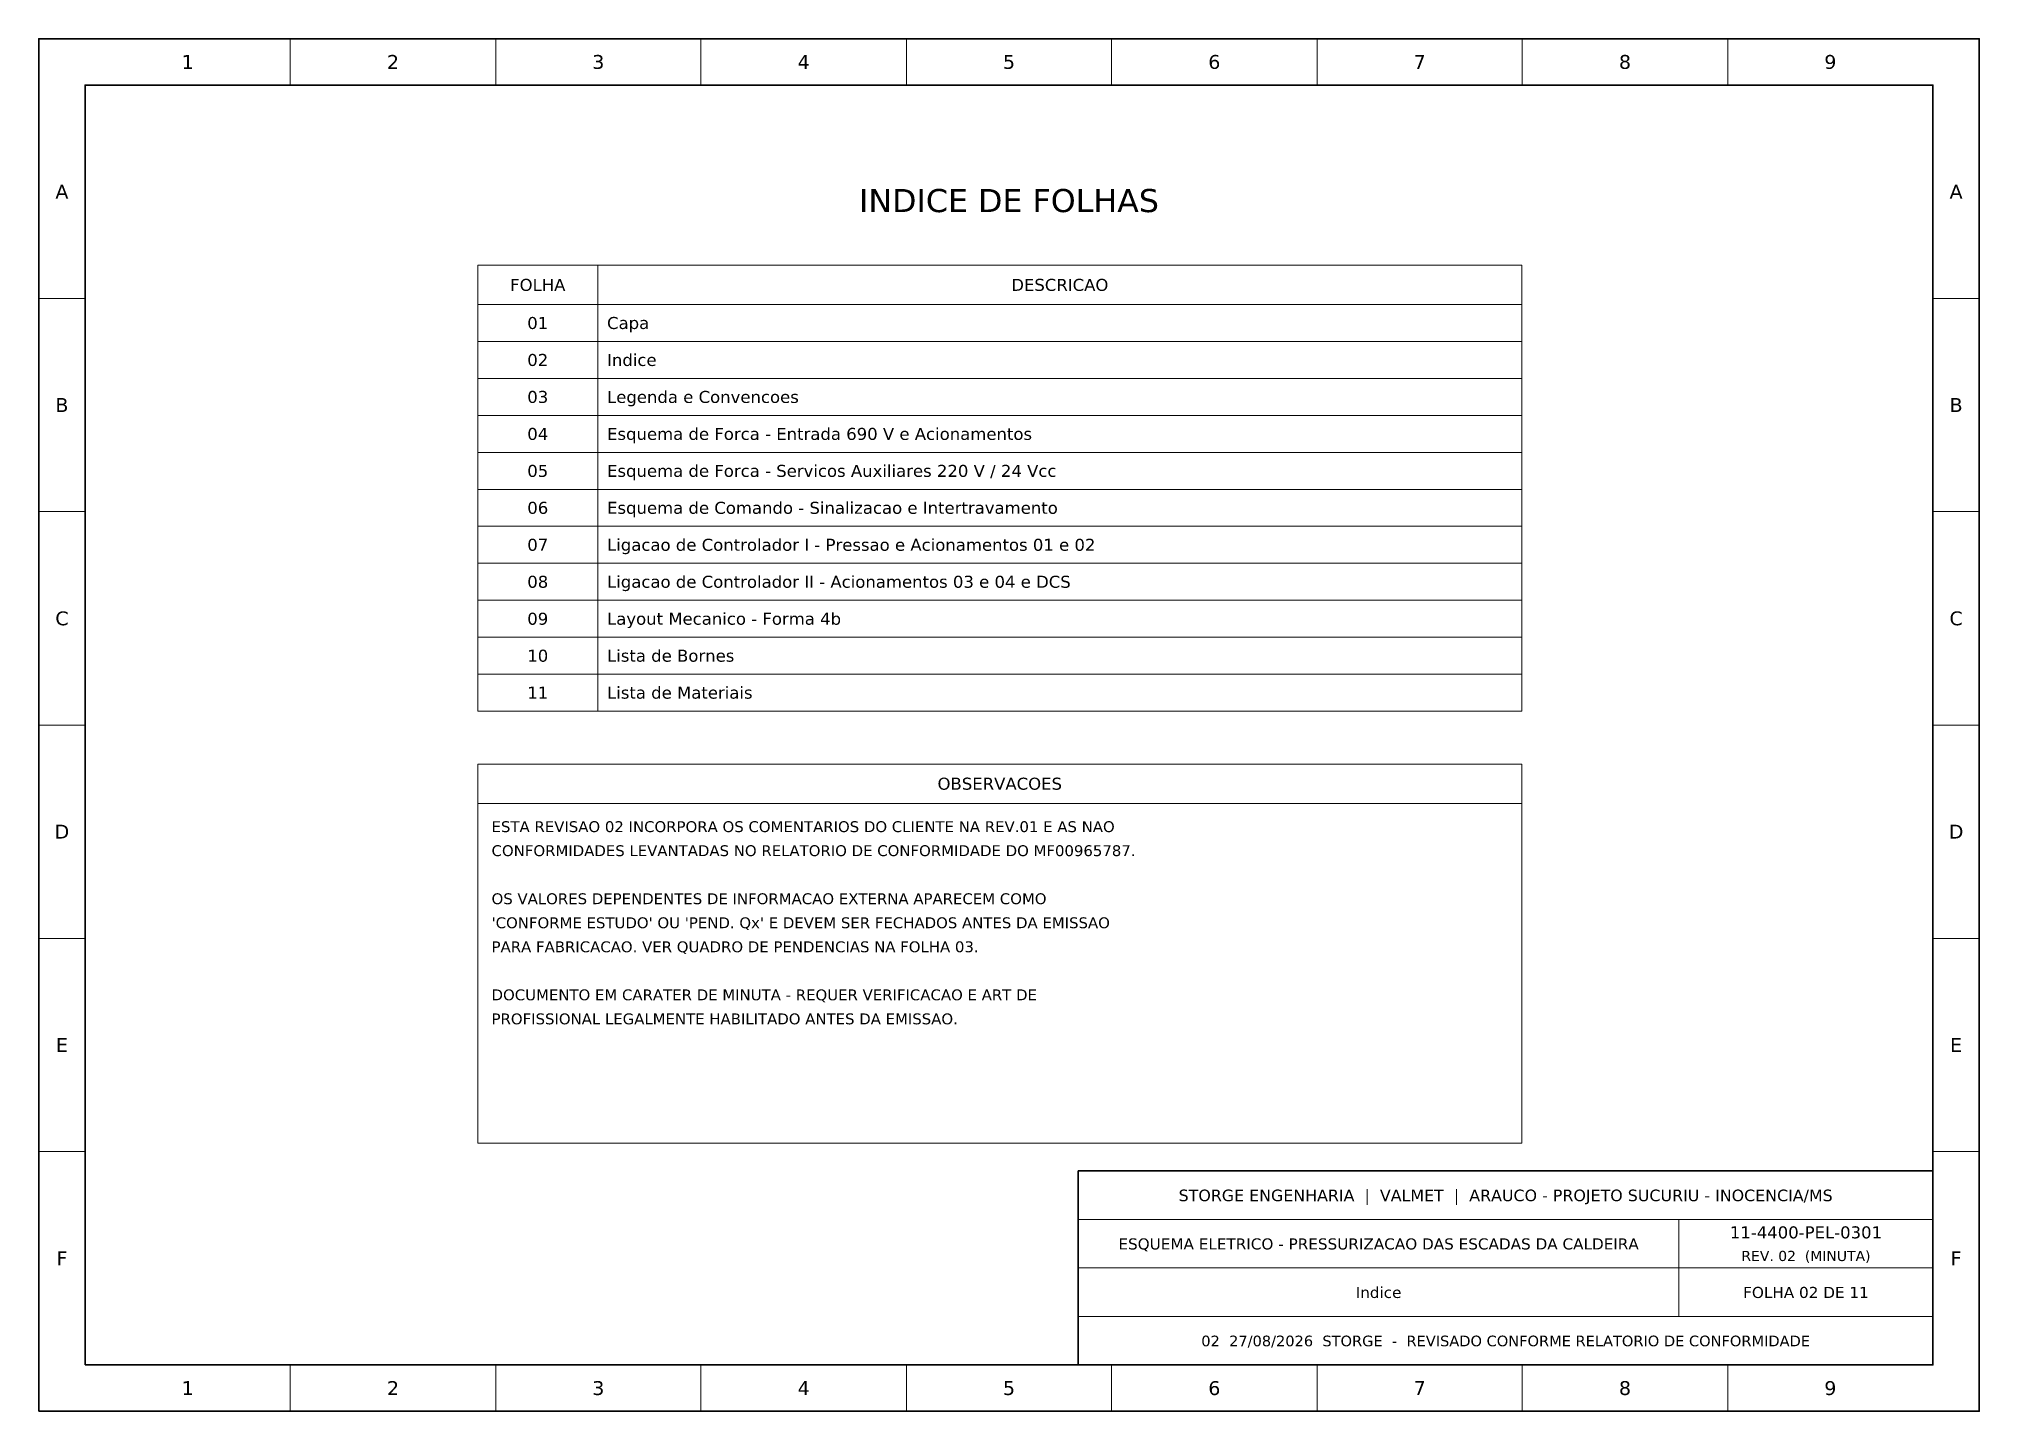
# Model space of a CAD drawing. Header units: millimetres. Extents: x 0 to 420, y 0 to 297.
import ezdxf
from ezdxf.enums import TextEntityAlignment as Align

# ---------------------------------------------------------------- set-up
doc = ezdxf.new("R2010")
doc.units = ezdxf.units.MM
doc.header["$LTSCALE"] = 4
for name, color, linetype in [('CARIMBO', 7, 'Continuous'), ('MOLDURA', 8, 'Continuous'), ('NOTAS', 7, 'Continuous'), ('TEXTO', 7, 'Continuous')]:
    doc.layers.add(name, color=color, linetype=linetype)
doc.styles.add('TXT', font='DejaVuSans.ttf')

msp = doc.modelspace()

# ---------------------------------------------------------------- linework, layer by layer
at = {"layer": 'CARIMBO', "lineweight": 18}
for p, q in [((225, 41.5), (410, 41.5)), ((355, 20.5), (355, 41.5)), ((225, 31), (410, 31)), ((225, 20.5), (410, 20.5))]:
    msp.add_line(p, q, dxfattribs=at)
at = {"layer": 'CARIMBO', "lineweight": 35}
msp.add_lwpolyline([(225, 10), (410, 10), (410, 52), (225, 52)], close=True, dxfattribs=at)
at = {"layer": 'MOLDURA', "lineweight": 18}
for p, q in [((54.44, 287), (54.44, 297)), ((98.89, 287), (98.89, 297)), ((143.33, 287), (143.33, 297)), ((187.78, 287), (187.78, 297)), ((232.22, 287), (232.22, 297)), ((276.67, 287), (276.67, 297)), ((321.11, 287), (321.11, 297)), ((365.56, 287), (365.56, 297)), ((121, 151.5), (121, 248)), ((0, 240.83), (10, 240.83)), ((95, 239.5), (321, 239.5)), ((410, 240.83), (420, 240.83)), ((0, 194.67), (10, 194.67)), ((410, 194.67), (420, 194.67)), ((0, 148.5), (10, 148.5)), ((410, 148.5), (420, 148.5)), ((95, 131.5), (321, 131.5)), ((0, 102.33), (10, 102.33)), ((410, 102.33), (420, 102.33)), ((0, 56.17), (10, 56.17)), ((410, 56.17), (420, 56.17)), ((54.44, 0), (54.44, 10)), ((98.89, 0), (98.89, 10)), ((143.33, 0), (143.33, 10)), ((187.78, 0), (187.78, 10)), ((232.22, 0), (232.22, 10)), ((276.67, 0), (276.67, 10)), ((321.11, 0), (321.11, 10)), ((365.56, 0), (365.56, 10))]:
    msp.add_line(p, q, dxfattribs=at)
at = {"layer": 'MOLDURA', "lineweight": 13}
for p, q in [((95, 231.5), (321, 231.5)), ((95, 223.5), (321, 223.5)), ((95, 215.5), (321, 215.5)), ((95, 207.5), (321, 207.5)), ((95, 199.5), (321, 199.5)), ((95, 191.5), (321, 191.5)), ((95, 183.5), (321, 183.5)), ((95, 175.5), (321, 175.5)), ((95, 167.5), (321, 167.5)), ((95, 159.5), (321, 159.5))]:
    msp.add_line(p, q, dxfattribs=at)
at = {"layer": 'MOLDURA', "lineweight": 35}
for points in [[(0, 0), (420, 0), (420, 297), (0, 297)], [(10, 10), (410, 10), (410, 287), (10, 287)]]:
    msp.add_lwpolyline(points, close=True, dxfattribs=at)
at = {"layer": 'MOLDURA', "lineweight": 18}
for points in [[(95, 151.5), (321, 151.5), (321, 248), (95, 248)], [(95, 58), (321, 58), (321, 140), (95, 140)]]:
    msp.add_lwpolyline(points, close=True, dxfattribs=at)

# ---------------------------------------------------------------- texts
at = {"layer": 'CARIMBO', "style": 'TXT'}
for s, height, p in [('STORGE ENGENHARIA  |  VALMET  |  ARAUCO - PROJETO SUCURIU - INOCENCIA/MS', 2.5, (317.5, 46.7)), ('11-4400-PEL-0301', 2.6, (382.5, 38.7)), ('ESQUEMA ELETRICO - PRESSURIZACAO DAS ESCADAS DA CALDEIRA', 2.4, (290, 36.2)), ('REV. 02  (MINUTA)', 2.2, (382.5, 33.6)), ('Indice', 2.4, (290, 25.7)), ('FOLHA 02 DE 11', 2.4, (382.5, 25.7)), ('02  27/08/2026  STORGE  -  REVISADO CONFORME RELATORIO DE CONFORMIDADE', 2.3, (317.5, 15.2))]:
    msp.add_text(s, height=height, dxfattribs=at).set_placement(p, align=Align.MIDDLE_CENTER)
at = {"layer": 'MOLDURA', "style": 'TXT'}
for s, p in [('1', (32.22, 292)), ('2', (76.67, 292)), ('3', (121.11, 292)), ('4', (165.56, 292)), ('5', (210, 292)), ('6', (254.44, 292)), ('7', (298.89, 292)), ('8', (343.33, 292)), ('9', (387.78, 292)), ('A', (5, 263.92)), ('A', (415, 263.92)), ('B', (5, 217.75)), ('B', (415, 217.75)), ('C', (5, 171.58)), ('C', (415, 171.58)), ('D', (5, 125.42)), ('D', (415, 125.42)), ('E', (5, 79.25)), ('E', (415, 79.25)), ('F', (5, 33.08)), ('F', (415, 33.08)), ('1', (32.22, 5)), ('2', (76.67, 5)), ('3', (121.11, 5)), ('4', (165.56, 5)), ('5', (210, 5)), ('6', (254.44, 5)), ('7', (298.89, 5)), ('8', (343.33, 5)), ('9', (387.78, 5))]:
    msp.add_text(s, height=3, dxfattribs=at).set_placement(p, align=Align.MIDDLE_CENTER)
at = {"layer": 'NOTAS', "style": 'TXT'}
for s, p in [('ESTA REVISAO 02 INCORPORA OS COMENTARIOS DO CLIENTE NA REV.01 E AS NAO', (98, 126.5)), ('CONFORMIDADES LEVANTADAS NO RELATORIO DE CONFORMIDADE DO MF00965787.', (98, 121.3)), ('OS VALORES DEPENDENTES DE INFORMACAO EXTERNA APARECEM COMO', (98, 110.9)), ("'CONFORME ESTUDO' OU 'PEND. Qx' E DEVEM SER FECHADOS ANTES DA EMISSAO", (98, 105.7)), ('PARA FABRICACAO. VER QUADRO DE PENDENCIAS NA FOLHA 03.', (98, 100.5)), ('DOCUMENTO EM CARATER DE MINUTA - REQUER VERIFICACAO E ART DE', (98, 90.1)), ('PROFISSIONAL LEGALMENTE HABILITADO ANTES DA EMISSAO.', (98, 84.9))]:
    msp.add_text(s, height=2.35, dxfattribs=at).set_placement(p, align=Align.MIDDLE_LEFT)
at = {"layer": 'TEXTO', "style": 'TXT'}
for s, height, p in [('INDICE DE FOLHAS', 5, (210, 262)), ('FOLHA', 2.6, (108, 243.75)), ('DESCRICAO', 2.6, (221, 243.75)), ('01', 2.6, (108, 235.5)), ('02', 2.6, (108, 227.5)), ('03', 2.6, (108, 219.5)), ('04', 2.6, (108, 211.5)), ('05', 2.6, (108, 203.5)), ('06', 2.6, (108, 195.5)), ('07', 2.6, (108, 187.5)), ('08', 2.6, (108, 179.5)), ('09', 2.6, (108, 171.5)), ('10', 2.6, (108, 163.5)), ('11', 2.6, (108, 155.5)), ('OBSERVACOES', 2.6, (208, 135.8))]:
    msp.add_text(s, height=height, dxfattribs=at).set_placement(p, align=Align.MIDDLE_CENTER)
for s, p in [('Capa', (123, 235.5)), ('Indice', (123, 227.5)), ('Legenda e Convencoes', (123, 219.5)), ('Esquema de Forca - Entrada 690 V e Acionamentos', (123, 211.5)), ('Esquema de Forca - Servicos Auxiliares 220 V / 24 Vcc', (123, 203.5)), ('Esquema de Comando - Sinalizacao e Intertravamento', (123, 195.5)), ('Ligacao de Controlador I - Pressao e Acionamentos 01 e 02', (123, 187.5)), ('Ligacao de Controlador II - Acionamentos 03 e 04 e DCS', (123, 179.5)), ('Layout Mecanico - Forma 4b', (123, 171.5)), ('Lista de Bornes', (123, 163.5)), ('Lista de Materiais', (123, 155.5))]:
    msp.add_text(s, height=2.6, dxfattribs=at).set_placement(p, align=Align.MIDDLE_LEFT)

doc.saveas('drawing.dxf')
